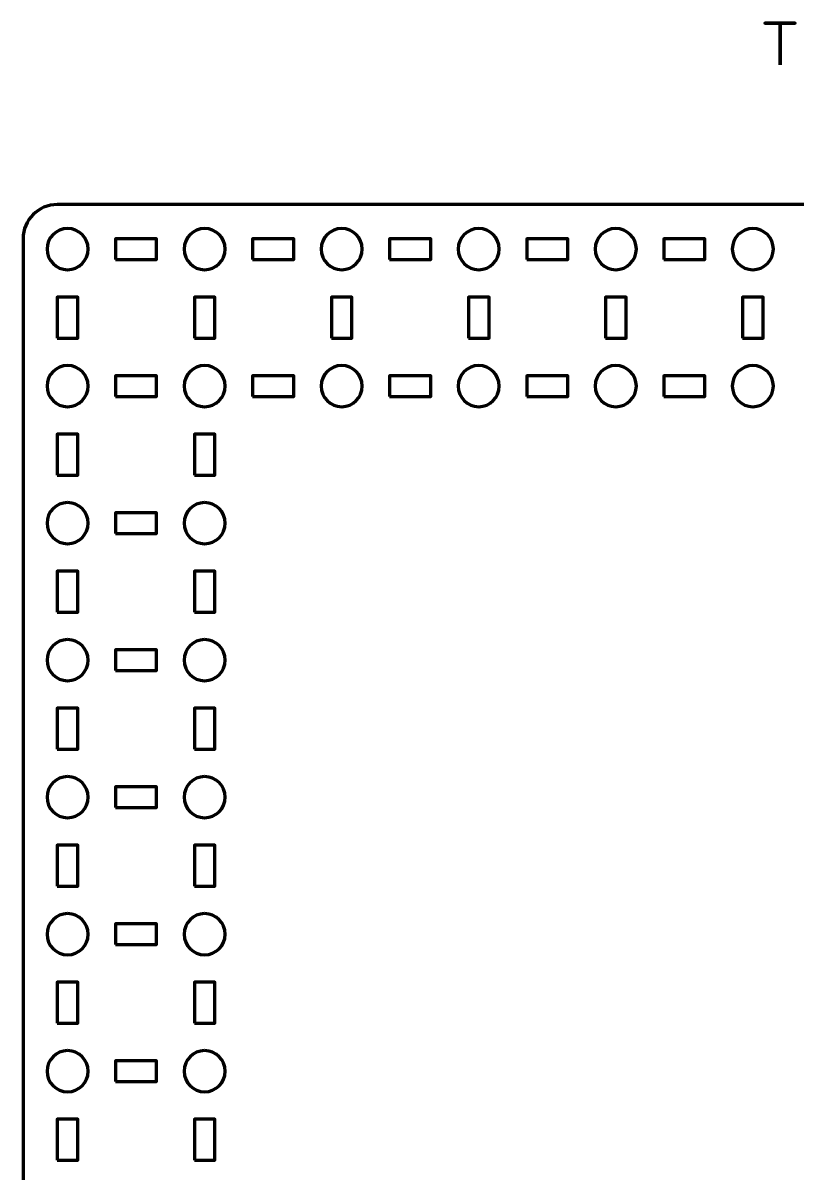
# Model space of a CAD drawing. Header units: centimetres. Extents: x -70 to 70, y -17 to 17.
# Drawn here: x -50.15 to -38.84, y 0.17 to 16.97 of the extents above; entities that cross this region are included whole.
import ezdxf

# ---------------------------------------------------------------- set-up
doc = ezdxf.new("R2010")
doc.units = ezdxf.units.CM
doc.header["$MEASUREMENT"] = 0
doc.layers.add('Layer 1', color=7, linetype='Continuous')

msp = doc.modelspace()

# ---------------------------------------------------------------- linework, layer by layer
at = {"layer": 'Layer 1', "color": 30, "lineweight": 70}
msp.add_open_spline([(-39.10325, 16.35657), (-39.10325, 16.35657), (-39.10325, 16.96702), (-39.10325, 16.96702), (-39.10325, 16.96702), (-39.10325, 16.96702), (-39.32254, 16.96702), (-39.32254, 16.96702), (-39.32254, 16.96702), (-39.32254, 16.96702), (-38.88227, 16.96702), (-38.88227, 16.96702), (-38.88227, 16.96702), (-38.88227, 16.96702), (-39.10325, 16.96702), (-39.10325, 16.96702), (-39.10325, 16.96702), (-39.10325, 16.96702), (-39.10325, 16.35657), (-39.10325, 16.35657)], degree=3, knots=[0, 0, 0, 0, 0.2, 0.2, 0.2, 0.2, 0.4, 0.4, 0.4, 0.4, 0.6, 0.6, 0.6, 0.6, 0.8, 0.8, 0.8, 0.8, 1, 1, 1, 1], dxfattribs=at)
at = {"layer": 'Layer 1', "lineweight": 70}
for points, knots in [([(-50.14997, -16.48316), (-50.14997, -16.48316), (-50.14997, 13.8167), (-50.14997, 13.8167), (-50.14997, 13.8167), (-50.14997, 14.09384), (-49.92687, 14.3168), (-49.64987, 14.3168), (-49.64987, 14.3168), (-49.64987, 14.3168), (-27.34992, 14.3168), (-27.34992, 14.3168), (-27.34992, 14.3168), (-27.07295, 14.3168), (-26.84996, 14.09384), (-26.84996, 13.8167), (-26.84996, 13.8167), (-26.84996, 13.8167), (-26.84996, -16.48316), (-26.84996, -16.48316), (-26.84996, -16.48316), (-26.84996, -16.76016), (-27.07295, -16.98326), (-27.34992, -16.98326), (-27.34992, -16.98326), (-27.34992, -16.98326), (-49.64987, -16.98326), (-49.64987, -16.98326), (-49.64987, -16.98326), (-49.92687, -16.98326), (-50.14997, -16.76016), (-50.14997, -16.48316)], [0, 0, 0, 0, 0.125, 0.125, 0.125, 0.125, 0.25, 0.25, 0.25, 0.25, 0.375, 0.375, 0.375, 0.375, 0.5, 0.5, 0.5, 0.5, 0.625, 0.625, 0.625, 0.625, 0.75, 0.75, 0.75, 0.75, 0.875, 0.875, 0.875, 0.875, 1, 1, 1, 1]), ([(-49.49994, 13.96677), (-49.33417, 13.96677), (-49.19994, 13.83244), (-49.19994, 13.66677), (-49.19994, 13.66677), (-49.19994, 13.50114), (-49.33417, 13.36677), (-49.49994, 13.36677), (-49.49994, 13.36677), (-49.6656, 13.36677), (-49.79994, 13.50114), (-49.79994, 13.66677), (-49.79994, 13.66677), (-49.79994, 13.83244), (-49.6656, 13.96677), (-49.49994, 13.96677)], [0, 0, 0, 0, 0.25, 0.25, 0.25, 0.25, 0.5, 0.5, 0.5, 0.5, 0.75, 0.75, 0.75, 0.75, 1, 1, 1, 1]), ([(-47.49987, 13.96677), (-47.33424, 13.96677), (-47.19986, 13.83244), (-47.19986, 13.66677), (-47.19986, 13.66677), (-47.19986, 13.50114), (-47.33424, 13.36677), (-47.49987, 13.36677), (-47.49987, 13.36677), (-47.66564, 13.36677), (-47.79987, 13.50114), (-47.79987, 13.66677), (-47.79987, 13.66677), (-47.79987, 13.83244), (-47.66564, 13.96677), (-47.49987, 13.96677)], [0, 0, 0, 0, 0.25, 0.25, 0.25, 0.25, 0.5, 0.5, 0.5, 0.5, 0.75, 0.75, 0.75, 0.75, 1, 1, 1, 1]), ([(-45.49993, 13.96677), (-45.33427, 13.96677), (-45.19993, 13.83244), (-45.19993, 13.66677), (-45.19993, 13.66677), (-45.19993, 13.50114), (-45.33427, 13.36677), (-45.49993, 13.36677), (-45.49993, 13.36677), (-45.66556, 13.36677), (-45.79994, 13.50114), (-45.79994, 13.66677), (-45.79994, 13.66677), (-45.79994, 13.83244), (-45.66556, 13.96677), (-45.49993, 13.96677)], [0, 0, 0, 0, 0.25, 0.25, 0.25, 0.25, 0.5, 0.5, 0.5, 0.5, 0.75, 0.75, 0.75, 0.75, 1, 1, 1, 1]), ([(-43.49997, 13.96677), (-43.3342, 13.96677), (-43.19996, 13.83244), (-43.19996, 13.66677), (-43.19996, 13.66677), (-43.19996, 13.50114), (-43.3342, 13.36677), (-43.49997, 13.36677), (-43.49997, 13.36677), (-43.66563, 13.36677), (-43.79997, 13.50114), (-43.79997, 13.66677), (-43.79997, 13.66677), (-43.79997, 13.83244), (-43.66563, 13.96677), (-43.49997, 13.96677)], [0, 0, 0, 0, 0.25, 0.25, 0.25, 0.25, 0.5, 0.5, 0.5, 0.5, 0.75, 0.75, 0.75, 0.75, 1, 1, 1, 1]), ([(-41.49989, 13.96677), (-41.33426, 13.96677), (-41.19989, 13.83244), (-41.19989, 13.66677), (-41.19989, 13.66677), (-41.19989, 13.50114), (-41.33426, 13.36677), (-41.49989, 13.36677), (-41.49989, 13.36677), (-41.66566, 13.36677), (-41.7999, 13.50114), (-41.7999, 13.66677), (-41.7999, 13.66677), (-41.7999, 13.83244), (-41.66566, 13.96677), (-41.49989, 13.96677)], [0, 0, 0, 0, 0.25, 0.25, 0.25, 0.25, 0.5, 0.5, 0.5, 0.5, 0.75, 0.75, 0.75, 0.75, 1, 1, 1, 1]), ([(-39.49993, 13.96677), (-39.3343, 13.96677), (-39.19996, 13.83244), (-39.19996, 13.66677), (-39.19996, 13.66677), (-39.19996, 13.50114), (-39.3343, 13.36677), (-39.49993, 13.36677), (-39.49993, 13.36677), (-39.66559, 13.36677), (-39.79993, 13.50114), (-39.79993, 13.66677), (-39.79993, 13.66677), (-39.79993, 13.83244), (-39.66559, 13.96677), (-39.49993, 13.96677)], [0, 0, 0, 0, 0.25, 0.25, 0.25, 0.25, 0.5, 0.5, 0.5, 0.5, 0.75, 0.75, 0.75, 0.75, 1, 1, 1, 1]), ([(-48.79992, 13.5167), (-48.79992, 13.5167), (-48.79992, 13.8167), (-48.79992, 13.8167), (-48.79992, 13.8167), (-48.79992, 13.8167), (-48.19992, 13.8167), (-48.19992, 13.8167), (-48.19992, 13.8167), (-48.19992, 13.8167), (-48.19992, 13.5167), (-48.19992, 13.5167), (-48.19992, 13.5167), (-48.19992, 13.5167), (-48.79992, 13.5167), (-48.79992, 13.5167)], [0, 0, 0, 0, 0.25, 0.25, 0.25, 0.25, 0.5, 0.5, 0.5, 0.5, 0.75, 0.75, 0.75, 0.75, 1, 1, 1, 1]), ([(-46.79996, 13.5167), (-46.79996, 13.5167), (-46.79996, 13.8167), (-46.79996, 13.8167), (-46.79996, 13.8167), (-46.79996, 13.8167), (-46.19995, 13.8167), (-46.19995, 13.8167), (-46.19995, 13.8167), (-46.19995, 13.8167), (-46.19995, 13.5167), (-46.19995, 13.5167), (-46.19995, 13.5167), (-46.19995, 13.5167), (-46.79996, 13.5167), (-46.79996, 13.5167)], [0, 0, 0, 0, 0.25, 0.25, 0.25, 0.25, 0.5, 0.5, 0.5, 0.5, 0.75, 0.75, 0.75, 0.75, 1, 1, 1, 1]), ([(-44.79988, 13.5167), (-44.79988, 13.5167), (-44.79988, 13.8167), (-44.79988, 13.8167), (-44.79988, 13.8167), (-44.79988, 13.8167), (-44.19988, 13.8167), (-44.19988, 13.8167), (-44.19988, 13.8167), (-44.19988, 13.8167), (-44.19988, 13.5167), (-44.19988, 13.5167), (-44.19988, 13.5167), (-44.19988, 13.5167), (-44.79988, 13.5167), (-44.79988, 13.5167)], [0, 0, 0, 0, 0.25, 0.25, 0.25, 0.25, 0.5, 0.5, 0.5, 0.5, 0.75, 0.75, 0.75, 0.75, 1, 1, 1, 1]), ([(-42.79991, 13.5167), (-42.79991, 13.5167), (-42.79991, 13.8167), (-42.79991, 13.8167), (-42.79991, 13.8167), (-42.79991, 13.8167), (-42.19991, 13.8167), (-42.19991, 13.8167), (-42.19991, 13.8167), (-42.19991, 13.8167), (-42.19991, 13.5167), (-42.19991, 13.5167), (-42.19991, 13.5167), (-42.19991, 13.5167), (-42.79991, 13.5167), (-42.79991, 13.5167)], [0, 0, 0, 0, 0.25, 0.25, 0.25, 0.25, 0.5, 0.5, 0.5, 0.5, 0.75, 0.75, 0.75, 0.75, 1, 1, 1, 1]), ([(-40.79998, 13.5167), (-40.79998, 13.5167), (-40.79998, 13.8167), (-40.79998, 13.8167), (-40.79998, 13.8167), (-40.79998, 13.8167), (-40.19998, 13.8167), (-40.19998, 13.8167), (-40.19998, 13.8167), (-40.19998, 13.8167), (-40.19998, 13.5167), (-40.19998, 13.5167), (-40.19998, 13.5167), (-40.19998, 13.5167), (-40.79998, 13.5167), (-40.79998, 13.5167)], [0, 0, 0, 0, 0.25, 0.25, 0.25, 0.25, 0.5, 0.5, 0.5, 0.5, 0.75, 0.75, 0.75, 0.75, 1, 1, 1, 1]), ([(-49.64987, 12.36675), (-49.64987, 12.36675), (-49.64987, 12.96675), (-49.64987, 12.96675), (-49.64987, 12.96675), (-49.64987, 12.96675), (-49.34987, 12.96675), (-49.34987, 12.96675), (-49.34987, 12.96675), (-49.34987, 12.96675), (-49.34987, 12.36675), (-49.34987, 12.36675), (-49.34987, 12.36675), (-49.34987, 12.36675), (-49.64987, 12.36675), (-49.64987, 12.36675)], [0, 0, 0, 0, 0.25, 0.25, 0.25, 0.25, 0.5, 0.5, 0.5, 0.5, 0.75, 0.75, 0.75, 0.75, 1, 1, 1, 1]), ([(-47.64994, 12.36675), (-47.64994, 12.36675), (-47.64994, 12.96675), (-47.64994, 12.96675), (-47.64994, 12.96675), (-47.64994, 12.96675), (-47.34994, 12.96675), (-47.34994, 12.96675), (-47.34994, 12.96675), (-47.34994, 12.96675), (-47.34994, 12.36675), (-47.34994, 12.36675), (-47.34994, 12.36675), (-47.34994, 12.36675), (-47.64994, 12.36675), (-47.64994, 12.36675)], [0, 0, 0, 0, 0.25, 0.25, 0.25, 0.25, 0.5, 0.5, 0.5, 0.5, 0.75, 0.75, 0.75, 0.75, 1, 1, 1, 1]), ([(-45.65001, 12.36675), (-45.65001, 12.36675), (-45.65001, 12.96675), (-45.65001, 12.96675), (-45.65001, 12.96675), (-45.65001, 12.96675), (-45.35, 12.96675), (-45.35, 12.96675), (-45.35, 12.96675), (-45.35, 12.96675), (-45.35, 12.36675), (-45.35, 12.36675), (-45.35, 12.36675), (-45.35, 12.36675), (-45.65001, 12.36675), (-45.65001, 12.36675)], [0, 0, 0, 0, 0.25, 0.25, 0.25, 0.25, 0.5, 0.5, 0.5, 0.5, 0.75, 0.75, 0.75, 0.75, 1, 1, 1, 1]), ([(-43.6499, 12.36675), (-43.6499, 12.36675), (-43.6499, 12.96675), (-43.6499, 12.96675), (-43.6499, 12.96675), (-43.6499, 12.96675), (-43.34989, 12.96675), (-43.34989, 12.96675), (-43.34989, 12.96675), (-43.34989, 12.96675), (-43.34989, 12.36675), (-43.34989, 12.36675), (-43.34989, 12.36675), (-43.34989, 12.36675), (-43.6499, 12.36675), (-43.6499, 12.36675)], [0, 0, 0, 0, 0.25, 0.25, 0.25, 0.25, 0.5, 0.5, 0.5, 0.5, 0.75, 0.75, 0.75, 0.75, 1, 1, 1, 1]), ([(-41.64996, 12.36675), (-41.64996, 12.36675), (-41.64996, 12.96675), (-41.64996, 12.96675), (-41.64996, 12.96675), (-41.64996, 12.96675), (-41.34996, 12.96675), (-41.34996, 12.96675), (-41.34996, 12.96675), (-41.34996, 12.96675), (-41.34996, 12.36675), (-41.34996, 12.36675), (-41.34996, 12.36675), (-41.34996, 12.36675), (-41.64996, 12.36675), (-41.64996, 12.36675)], [0, 0, 0, 0, 0.25, 0.25, 0.25, 0.25, 0.5, 0.5, 0.5, 0.5, 0.75, 0.75, 0.75, 0.75, 1, 1, 1, 1]), ([(-39.64986, 12.36675), (-39.64986, 12.36675), (-39.64986, 12.96675), (-39.64986, 12.96675), (-39.64986, 12.96675), (-39.64986, 12.96675), (-39.34985, 12.96675), (-39.34985, 12.96675), (-39.34985, 12.96675), (-39.34985, 12.96675), (-39.34985, 12.36675), (-39.34985, 12.36675), (-39.34985, 12.36675), (-39.34985, 12.36675), (-39.64986, 12.36675), (-39.64986, 12.36675)], [0, 0, 0, 0, 0.25, 0.25, 0.25, 0.25, 0.5, 0.5, 0.5, 0.5, 0.75, 0.75, 0.75, 0.75, 1, 1, 1, 1]), ([(-49.49994, 11.96684), (-49.33417, 11.96684), (-49.19994, 11.83247), (-49.19994, 11.66684), (-49.19994, 11.66684), (-49.19994, 11.50107), (-49.33417, 11.36684), (-49.49994, 11.36684), (-49.49994, 11.36684), (-49.6656, 11.36684), (-49.79994, 11.50107), (-49.79994, 11.66684), (-49.79994, 11.66684), (-49.79994, 11.83247), (-49.6656, 11.96684), (-49.49994, 11.96684)], [0, 0, 0, 0, 0.25, 0.25, 0.25, 0.25, 0.5, 0.5, 0.5, 0.5, 0.75, 0.75, 0.75, 0.75, 1, 1, 1, 1]), ([(-47.49987, 11.96684), (-47.33424, 11.96684), (-47.19986, 11.83247), (-47.19986, 11.66684), (-47.19986, 11.66684), (-47.19986, 11.50107), (-47.33424, 11.36684), (-47.49987, 11.36684), (-47.49987, 11.36684), (-47.66564, 11.36684), (-47.79987, 11.50107), (-47.79987, 11.66684), (-47.79987, 11.66684), (-47.79987, 11.83247), (-47.66564, 11.96684), (-47.49987, 11.96684)], [0, 0, 0, 0, 0.25, 0.25, 0.25, 0.25, 0.5, 0.5, 0.5, 0.5, 0.75, 0.75, 0.75, 0.75, 1, 1, 1, 1]), ([(-45.49993, 11.96684), (-45.33427, 11.96684), (-45.19993, 11.83247), (-45.19993, 11.66684), (-45.19993, 11.66684), (-45.19993, 11.50107), (-45.33427, 11.36684), (-45.49993, 11.36684), (-45.49993, 11.36684), (-45.66556, 11.36684), (-45.79994, 11.50107), (-45.79994, 11.66684), (-45.79994, 11.66684), (-45.79994, 11.83247), (-45.66556, 11.96684), (-45.49993, 11.96684)], [0, 0, 0, 0, 0.25, 0.25, 0.25, 0.25, 0.5, 0.5, 0.5, 0.5, 0.75, 0.75, 0.75, 0.75, 1, 1, 1, 1]), ([(-43.49997, 11.96684), (-43.3342, 11.96684), (-43.19996, 11.83247), (-43.19996, 11.66684), (-43.19996, 11.66684), (-43.19996, 11.50107), (-43.3342, 11.36684), (-43.49997, 11.36684), (-43.49997, 11.36684), (-43.66563, 11.36684), (-43.79997, 11.50107), (-43.79997, 11.66684), (-43.79997, 11.66684), (-43.79997, 11.83247), (-43.66563, 11.96684), (-43.49997, 11.96684)], [0, 0, 0, 0, 0.25, 0.25, 0.25, 0.25, 0.5, 0.5, 0.5, 0.5, 0.75, 0.75, 0.75, 0.75, 1, 1, 1, 1]), ([(-41.49989, 11.96684), (-41.33426, 11.96684), (-41.19989, 11.83247), (-41.19989, 11.66684), (-41.19989, 11.66684), (-41.19989, 11.50107), (-41.33426, 11.36684), (-41.49989, 11.36684), (-41.49989, 11.36684), (-41.66566, 11.36684), (-41.7999, 11.50107), (-41.7999, 11.66684), (-41.7999, 11.66684), (-41.7999, 11.83247), (-41.66566, 11.96684), (-41.49989, 11.96684)], [0, 0, 0, 0, 0.25, 0.25, 0.25, 0.25, 0.5, 0.5, 0.5, 0.5, 0.75, 0.75, 0.75, 0.75, 1, 1, 1, 1]), ([(-39.49993, 11.96684), (-39.3343, 11.96684), (-39.19996, 11.83247), (-39.19996, 11.66684), (-39.19996, 11.66684), (-39.19996, 11.50107), (-39.3343, 11.36684), (-39.49993, 11.36684), (-39.49993, 11.36684), (-39.66559, 11.36684), (-39.79993, 11.50107), (-39.79993, 11.66684), (-39.79993, 11.66684), (-39.79993, 11.83247), (-39.66559, 11.96684), (-39.49993, 11.96684)], [0, 0, 0, 0, 0.25, 0.25, 0.25, 0.25, 0.5, 0.5, 0.5, 0.5, 0.75, 0.75, 0.75, 0.75, 1, 1, 1, 1]), ([(-48.79992, 11.51677), (-48.79992, 11.51677), (-48.79992, 11.81677), (-48.79992, 11.81677), (-48.79992, 11.81677), (-48.79992, 11.81677), (-48.19992, 11.81677), (-48.19992, 11.81677), (-48.19992, 11.81677), (-48.19992, 11.81677), (-48.19992, 11.51677), (-48.19992, 11.51677), (-48.19992, 11.51677), (-48.19992, 11.51677), (-48.79992, 11.51677), (-48.79992, 11.51677)], [0, 0, 0, 0, 0.25, 0.25, 0.25, 0.25, 0.5, 0.5, 0.5, 0.5, 0.75, 0.75, 0.75, 0.75, 1, 1, 1, 1]), ([(-46.79996, 11.51677), (-46.79996, 11.51677), (-46.79996, 11.81677), (-46.79996, 11.81677), (-46.79996, 11.81677), (-46.79996, 11.81677), (-46.19995, 11.81677), (-46.19995, 11.81677), (-46.19995, 11.81677), (-46.19995, 11.81677), (-46.19995, 11.51677), (-46.19995, 11.51677), (-46.19995, 11.51677), (-46.19995, 11.51677), (-46.79996, 11.51677), (-46.79996, 11.51677)], [0, 0, 0, 0, 0.25, 0.25, 0.25, 0.25, 0.5, 0.5, 0.5, 0.5, 0.75, 0.75, 0.75, 0.75, 1, 1, 1, 1]), ([(-44.79988, 11.51677), (-44.79988, 11.51677), (-44.79988, 11.81677), (-44.79988, 11.81677), (-44.79988, 11.81677), (-44.79988, 11.81677), (-44.19988, 11.81677), (-44.19988, 11.81677), (-44.19988, 11.81677), (-44.19988, 11.81677), (-44.19988, 11.51677), (-44.19988, 11.51677), (-44.19988, 11.51677), (-44.19988, 11.51677), (-44.79988, 11.51677), (-44.79988, 11.51677)], [0, 0, 0, 0, 0.25, 0.25, 0.25, 0.25, 0.5, 0.5, 0.5, 0.5, 0.75, 0.75, 0.75, 0.75, 1, 1, 1, 1]), ([(-42.79991, 11.51677), (-42.79991, 11.51677), (-42.79991, 11.81677), (-42.79991, 11.81677), (-42.79991, 11.81677), (-42.79991, 11.81677), (-42.19991, 11.81677), (-42.19991, 11.81677), (-42.19991, 11.81677), (-42.19991, 11.81677), (-42.19991, 11.51677), (-42.19991, 11.51677), (-42.19991, 11.51677), (-42.19991, 11.51677), (-42.79991, 11.51677), (-42.79991, 11.51677)], [0, 0, 0, 0, 0.25, 0.25, 0.25, 0.25, 0.5, 0.5, 0.5, 0.5, 0.75, 0.75, 0.75, 0.75, 1, 1, 1, 1]), ([(-40.79998, 11.51677), (-40.79998, 11.51677), (-40.79998, 11.81677), (-40.79998, 11.81677), (-40.79998, 11.81677), (-40.79998, 11.81677), (-40.19998, 11.81677), (-40.19998, 11.81677), (-40.19998, 11.81677), (-40.19998, 11.81677), (-40.19998, 11.51677), (-40.19998, 11.51677), (-40.19998, 11.51677), (-40.19998, 11.51677), (-40.79998, 11.51677), (-40.79998, 11.51677)], [0, 0, 0, 0, 0.25, 0.25, 0.25, 0.25, 0.5, 0.5, 0.5, 0.5, 0.75, 0.75, 0.75, 0.75, 1, 1, 1, 1]), ([(-49.64987, 10.36678), (-49.64987, 10.36678), (-49.64987, 10.96679), (-49.64987, 10.96679), (-49.64987, 10.96679), (-49.64987, 10.96679), (-49.34987, 10.96679), (-49.34987, 10.96679), (-49.34987, 10.96679), (-49.34987, 10.96679), (-49.34987, 10.36678), (-49.34987, 10.36678), (-49.34987, 10.36678), (-49.34987, 10.36678), (-49.64987, 10.36678), (-49.64987, 10.36678)], [0, 0, 0, 0, 0.25, 0.25, 0.25, 0.25, 0.5, 0.5, 0.5, 0.5, 0.75, 0.75, 0.75, 0.75, 1, 1, 1, 1]), ([(-47.64994, 10.36678), (-47.64994, 10.36678), (-47.64994, 10.96679), (-47.64994, 10.96679), (-47.64994, 10.96679), (-47.64994, 10.96679), (-47.34994, 10.96679), (-47.34994, 10.96679), (-47.34994, 10.96679), (-47.34994, 10.96679), (-47.34994, 10.36678), (-47.34994, 10.36678), (-47.34994, 10.36678), (-47.34994, 10.36678), (-47.64994, 10.36678), (-47.64994, 10.36678)], [0, 0, 0, 0, 0.25, 0.25, 0.25, 0.25, 0.5, 0.5, 0.5, 0.5, 0.75, 0.75, 0.75, 0.75, 1, 1, 1, 1]), ([(-49.49994, 9.96673), (-49.33417, 9.96673), (-49.19994, 9.83253), (-49.19994, 9.66673), (-49.19994, 9.66673), (-49.19994, 9.5011), (-49.33417, 9.36676), (-49.49994, 9.36676), (-49.49994, 9.36676), (-49.6656, 9.36676), (-49.79994, 9.5011), (-49.79994, 9.66673), (-49.79994, 9.66673), (-49.79994, 9.83253), (-49.6656, 9.96673), (-49.49994, 9.96673)], [0, 0, 0, 0, 0.25, 0.25, 0.25, 0.25, 0.5, 0.5, 0.5, 0.5, 0.75, 0.75, 0.75, 0.75, 1, 1, 1, 1]), ([(-47.49987, 9.96673), (-47.33424, 9.96673), (-47.19986, 9.83253), (-47.19986, 9.66673), (-47.19986, 9.66673), (-47.19986, 9.5011), (-47.33424, 9.36676), (-47.49987, 9.36676), (-47.49987, 9.36676), (-47.66564, 9.36676), (-47.79987, 9.5011), (-47.79987, 9.66673), (-47.79987, 9.66673), (-47.79987, 9.83253), (-47.66564, 9.96673), (-47.49987, 9.96673)], [0, 0, 0, 0, 0.25, 0.25, 0.25, 0.25, 0.5, 0.5, 0.5, 0.5, 0.75, 0.75, 0.75, 0.75, 1, 1, 1, 1]), ([(-48.79992, 9.5168), (-48.79992, 9.5168), (-48.79992, 9.8168), (-48.79992, 9.8168), (-48.79992, 9.8168), (-48.79992, 9.8168), (-48.19992, 9.8168), (-48.19992, 9.8168), (-48.19992, 9.8168), (-48.19992, 9.8168), (-48.19992, 9.5168), (-48.19992, 9.5168), (-48.19992, 9.5168), (-48.19992, 9.5168), (-48.79992, 9.5168), (-48.79992, 9.5168)], [0, 0, 0, 0, 0.25, 0.25, 0.25, 0.25, 0.5, 0.5, 0.5, 0.5, 0.75, 0.75, 0.75, 0.75, 1, 1, 1, 1]), ([(-49.64987, 8.36685), (-49.64987, 8.36685), (-49.64987, 8.96685), (-49.64987, 8.96685), (-49.64987, 8.96685), (-49.64987, 8.96685), (-49.34987, 8.96685), (-49.34987, 8.96685), (-49.34987, 8.96685), (-49.34987, 8.96685), (-49.34987, 8.36685), (-49.34987, 8.36685), (-49.34987, 8.36685), (-49.34987, 8.36685), (-49.64987, 8.36685), (-49.64987, 8.36685)], [0, 0, 0, 0, 0.25, 0.25, 0.25, 0.25, 0.5, 0.5, 0.5, 0.5, 0.75, 0.75, 0.75, 0.75, 1, 1, 1, 1]), ([(-47.64994, 8.36685), (-47.64994, 8.36685), (-47.64994, 8.96685), (-47.64994, 8.96685), (-47.64994, 8.96685), (-47.64994, 8.96685), (-47.34994, 8.96685), (-47.34994, 8.96685), (-47.34994, 8.96685), (-47.34994, 8.96685), (-47.34994, 8.36685), (-47.34994, 8.36685), (-47.34994, 8.36685), (-47.34994, 8.36685), (-47.64994, 8.36685), (-47.64994, 8.36685)], [0, 0, 0, 0, 0.25, 0.25, 0.25, 0.25, 0.5, 0.5, 0.5, 0.5, 0.75, 0.75, 0.75, 0.75, 1, 1, 1, 1]), ([(-49.49994, 7.9668), (-49.33417, 7.9668), (-49.19994, 7.83243), (-49.19994, 7.6668), (-49.19994, 7.6668), (-49.19994, 7.50103), (-49.33417, 7.36679), (-49.49994, 7.36679), (-49.49994, 7.36679), (-49.6656, 7.36679), (-49.79994, 7.50103), (-49.79994, 7.6668), (-49.79994, 7.6668), (-49.79994, 7.83243), (-49.6656, 7.9668), (-49.49994, 7.9668)], [0, 0, 0, 0, 0.25, 0.25, 0.25, 0.25, 0.5, 0.5, 0.5, 0.5, 0.75, 0.75, 0.75, 0.75, 1, 1, 1, 1]), ([(-47.49987, 7.9668), (-47.33424, 7.9668), (-47.19986, 7.83243), (-47.19986, 7.6668), (-47.19986, 7.6668), (-47.19986, 7.50103), (-47.33424, 7.36679), (-47.49987, 7.36679), (-47.49987, 7.36679), (-47.66564, 7.36679), (-47.79987, 7.50103), (-47.79987, 7.6668), (-47.79987, 7.6668), (-47.79987, 7.83243), (-47.66564, 7.9668), (-47.49987, 7.9668)], [0, 0, 0, 0, 0.25, 0.25, 0.25, 0.25, 0.5, 0.5, 0.5, 0.5, 0.75, 0.75, 0.75, 0.75, 1, 1, 1, 1]), ([(-48.79992, 7.51672), (-48.79992, 7.51672), (-48.79992, 7.81673), (-48.79992, 7.81673), (-48.79992, 7.81673), (-48.79992, 7.81673), (-48.19992, 7.81673), (-48.19992, 7.81673), (-48.19992, 7.81673), (-48.19992, 7.81673), (-48.19992, 7.51672), (-48.19992, 7.51672), (-48.19992, 7.51672), (-48.19992, 7.51672), (-48.79992, 7.51672), (-48.79992, 7.51672)], [0, 0, 0, 0, 0.25, 0.25, 0.25, 0.25, 0.5, 0.5, 0.5, 0.5, 0.75, 0.75, 0.75, 0.75, 1, 1, 1, 1]), ([(-49.64987, 6.36678), (-49.64987, 6.36678), (-49.64987, 6.96678), (-49.64987, 6.96678), (-49.64987, 6.96678), (-49.64987, 6.96678), (-49.34987, 6.96678), (-49.34987, 6.96678), (-49.34987, 6.96678), (-49.34987, 6.96678), (-49.34987, 6.36678), (-49.34987, 6.36678), (-49.34987, 6.36678), (-49.34987, 6.36678), (-49.64987, 6.36678), (-49.64987, 6.36678)], [0, 0, 0, 0, 0.25, 0.25, 0.25, 0.25, 0.5, 0.5, 0.5, 0.5, 0.75, 0.75, 0.75, 0.75, 1, 1, 1, 1]), ([(-47.64994, 6.36678), (-47.64994, 6.36678), (-47.64994, 6.96678), (-47.64994, 6.96678), (-47.64994, 6.96678), (-47.64994, 6.96678), (-47.34994, 6.96678), (-47.34994, 6.96678), (-47.34994, 6.96678), (-47.34994, 6.96678), (-47.34994, 6.36678), (-47.34994, 6.36678), (-47.34994, 6.36678), (-47.34994, 6.36678), (-47.64994, 6.36678), (-47.64994, 6.36678)], [0, 0, 0, 0, 0.25, 0.25, 0.25, 0.25, 0.5, 0.5, 0.5, 0.5, 0.75, 0.75, 0.75, 0.75, 1, 1, 1, 1]), ([(-49.49994, 5.96673), (-49.33417, 5.96673), (-49.19994, 5.83249), (-49.19994, 5.66672), (-49.19994, 5.66672), (-49.19994, 5.50106), (-49.33417, 5.36672), (-49.49994, 5.36672), (-49.49994, 5.36672), (-49.6656, 5.36672), (-49.79994, 5.50106), (-49.79994, 5.66672), (-49.79994, 5.66672), (-49.79994, 5.83249), (-49.6656, 5.96673), (-49.49994, 5.96673)], [0, 0, 0, 0, 0.25, 0.25, 0.25, 0.25, 0.5, 0.5, 0.5, 0.5, 0.75, 0.75, 0.75, 0.75, 1, 1, 1, 1]), ([(-47.49987, 5.96673), (-47.33424, 5.96673), (-47.19986, 5.83249), (-47.19986, 5.66672), (-47.19986, 5.66672), (-47.19986, 5.50106), (-47.33424, 5.36672), (-47.49987, 5.36672), (-47.49987, 5.36672), (-47.66564, 5.36672), (-47.79987, 5.50106), (-47.79987, 5.66672), (-47.79987, 5.66672), (-47.79987, 5.83249), (-47.66564, 5.96673), (-47.49987, 5.96673)], [0, 0, 0, 0, 0.25, 0.25, 0.25, 0.25, 0.5, 0.5, 0.5, 0.5, 0.75, 0.75, 0.75, 0.75, 1, 1, 1, 1]), ([(-48.79992, 5.51679), (-48.79992, 5.51679), (-48.79992, 5.81679), (-48.79992, 5.81679), (-48.79992, 5.81679), (-48.79992, 5.81679), (-48.19992, 5.81679), (-48.19992, 5.81679), (-48.19992, 5.81679), (-48.19992, 5.81679), (-48.19992, 5.51679), (-48.19992, 5.51679), (-48.19992, 5.51679), (-48.19992, 5.51679), (-48.79992, 5.51679), (-48.79992, 5.51679)], [0, 0, 0, 0, 0.25, 0.25, 0.25, 0.25, 0.5, 0.5, 0.5, 0.5, 0.75, 0.75, 0.75, 0.75, 1, 1, 1, 1]), ([(-49.64987, 4.36681), (-49.64987, 4.36681), (-49.64987, 4.96681), (-49.64987, 4.96681), (-49.64987, 4.96681), (-49.64987, 4.96681), (-49.34987, 4.96681), (-49.34987, 4.96681), (-49.34987, 4.96681), (-49.34987, 4.96681), (-49.34987, 4.36681), (-49.34987, 4.36681), (-49.34987, 4.36681), (-49.34987, 4.36681), (-49.64987, 4.36681), (-49.64987, 4.36681)], [0, 0, 0, 0, 0.25, 0.25, 0.25, 0.25, 0.5, 0.5, 0.5, 0.5, 0.75, 0.75, 0.75, 0.75, 1, 1, 1, 1]), ([(-47.64994, 4.36681), (-47.64994, 4.36681), (-47.64994, 4.96681), (-47.64994, 4.96681), (-47.64994, 4.96681), (-47.64994, 4.96681), (-47.34994, 4.96681), (-47.34994, 4.96681), (-47.34994, 4.96681), (-47.34994, 4.96681), (-47.34994, 4.36681), (-47.34994, 4.36681), (-47.34994, 4.36681), (-47.34994, 4.36681), (-47.64994, 4.36681), (-47.64994, 4.36681)], [0, 0, 0, 0, 0.25, 0.25, 0.25, 0.25, 0.5, 0.5, 0.5, 0.5, 0.75, 0.75, 0.75, 0.75, 1, 1, 1, 1]), ([(-49.49994, 3.96676), (-49.33417, 3.96676), (-49.19994, 3.83242), (-49.19994, 3.66676), (-49.19994, 3.66676), (-49.19994, 3.50113), (-49.33417, 3.36675), (-49.49994, 3.36675), (-49.49994, 3.36675), (-49.6656, 3.36675), (-49.79994, 3.50113), (-49.79994, 3.66676), (-49.79994, 3.66676), (-49.79994, 3.83242), (-49.6656, 3.96676), (-49.49994, 3.96676)], [0, 0, 0, 0, 0.25, 0.25, 0.25, 0.25, 0.5, 0.5, 0.5, 0.5, 0.75, 0.75, 0.75, 0.75, 1, 1, 1, 1]), ([(-47.49987, 3.96676), (-47.33424, 3.96676), (-47.19986, 3.83242), (-47.19986, 3.66676), (-47.19986, 3.66676), (-47.19986, 3.50113), (-47.33424, 3.36675), (-47.49987, 3.36675), (-47.49987, 3.36675), (-47.66564, 3.36675), (-47.79987, 3.50113), (-47.79987, 3.66676), (-47.79987, 3.66676), (-47.79987, 3.83242), (-47.66564, 3.96676), (-47.49987, 3.96676)], [0, 0, 0, 0, 0.25, 0.25, 0.25, 0.25, 0.5, 0.5, 0.5, 0.5, 0.75, 0.75, 0.75, 0.75, 1, 1, 1, 1]), ([(-48.79992, 3.51682), (-48.79992, 3.51682), (-48.79992, 3.81683), (-48.79992, 3.81683), (-48.79992, 3.81683), (-48.79992, 3.81683), (-48.19992, 3.81683), (-48.19992, 3.81683), (-48.19992, 3.81683), (-48.19992, 3.81683), (-48.19992, 3.51682), (-48.19992, 3.51682), (-48.19992, 3.51682), (-48.19992, 3.51682), (-48.79992, 3.51682), (-48.79992, 3.51682)], [0, 0, 0, 0, 0.25, 0.25, 0.25, 0.25, 0.5, 0.5, 0.5, 0.5, 0.75, 0.75, 0.75, 0.75, 1, 1, 1, 1]), ([(-49.64987, 2.36673), (-49.64987, 2.36673), (-49.64987, 2.96674), (-49.64987, 2.96674), (-49.64987, 2.96674), (-49.64987, 2.96674), (-49.34987, 2.96674), (-49.34987, 2.96674), (-49.34987, 2.96674), (-49.34987, 2.96674), (-49.34987, 2.36673), (-49.34987, 2.36673), (-49.34987, 2.36673), (-49.34987, 2.36673), (-49.64987, 2.36673), (-49.64987, 2.36673)], [0, 0, 0, 0, 0.25, 0.25, 0.25, 0.25, 0.5, 0.5, 0.5, 0.5, 0.75, 0.75, 0.75, 0.75, 1, 1, 1, 1]), ([(-47.64994, 2.36673), (-47.64994, 2.36673), (-47.64994, 2.96674), (-47.64994, 2.96674), (-47.64994, 2.96674), (-47.64994, 2.96674), (-47.34994, 2.96674), (-47.34994, 2.96674), (-47.34994, 2.96674), (-47.34994, 2.96674), (-47.34994, 2.36673), (-47.34994, 2.36673), (-47.34994, 2.36673), (-47.34994, 2.36673), (-47.64994, 2.36673), (-47.64994, 2.36673)], [0, 0, 0, 0, 0.25, 0.25, 0.25, 0.25, 0.5, 0.5, 0.5, 0.5, 0.75, 0.75, 0.75, 0.75, 1, 1, 1, 1]), ([(-49.49994, 1.96683), (-49.33417, 1.96683), (-49.19994, 1.83245), (-49.19994, 1.66682), (-49.19994, 1.66682), (-49.19994, 1.50105), (-49.33417, 1.36682), (-49.49994, 1.36682), (-49.49994, 1.36682), (-49.6656, 1.36682), (-49.79994, 1.50105), (-49.79994, 1.66682), (-49.79994, 1.66682), (-49.79994, 1.83245), (-49.6656, 1.96683), (-49.49994, 1.96683)], [0, 0, 0, 0, 0.25, 0.25, 0.25, 0.25, 0.5, 0.5, 0.5, 0.5, 0.75, 0.75, 0.75, 0.75, 1, 1, 1, 1]), ([(-47.49987, 1.96683), (-47.33424, 1.96683), (-47.19986, 1.83245), (-47.19986, 1.66682), (-47.19986, 1.66682), (-47.19986, 1.50105), (-47.33424, 1.36682), (-47.49987, 1.36682), (-47.49987, 1.36682), (-47.66564, 1.36682), (-47.79987, 1.50105), (-47.79987, 1.66682), (-47.79987, 1.66682), (-47.79987, 1.83245), (-47.66564, 1.96683), (-47.49987, 1.96683)], [0, 0, 0, 0, 0.25, 0.25, 0.25, 0.25, 0.5, 0.5, 0.5, 0.5, 0.75, 0.75, 0.75, 0.75, 1, 1, 1, 1]), ([(-48.79992, 1.51675), (-48.79992, 1.51675), (-48.79992, 1.81675), (-48.79992, 1.81675), (-48.79992, 1.81675), (-48.79992, 1.81675), (-48.19992, 1.81675), (-48.19992, 1.81675), (-48.19992, 1.81675), (-48.19992, 1.81675), (-48.19992, 1.51675), (-48.19992, 1.51675), (-48.19992, 1.51675), (-48.19992, 1.51675), (-48.79992, 1.51675), (-48.79992, 1.51675)], [0, 0, 0, 0, 0.25, 0.25, 0.25, 0.25, 0.5, 0.5, 0.5, 0.5, 0.75, 0.75, 0.75, 0.75, 1, 1, 1, 1]), ([(-49.64987, 0.36677), (-49.64987, 0.36677), (-49.64987, 0.96677), (-49.64987, 0.96677), (-49.64987, 0.96677), (-49.64987, 0.96677), (-49.34987, 0.96677), (-49.34987, 0.96677), (-49.34987, 0.96677), (-49.34987, 0.96677), (-49.34987, 0.36677), (-49.34987, 0.36677), (-49.34987, 0.36677), (-49.34987, 0.36677), (-49.64987, 0.36677), (-49.64987, 0.36677)], [0, 0, 0, 0, 0.25, 0.25, 0.25, 0.25, 0.5, 0.5, 0.5, 0.5, 0.75, 0.75, 0.75, 0.75, 1, 1, 1, 1]), ([(-47.64994, 0.36677), (-47.64994, 0.36677), (-47.64994, 0.96677), (-47.64994, 0.96677), (-47.64994, 0.96677), (-47.64994, 0.96677), (-47.34994, 0.96677), (-47.34994, 0.96677), (-47.34994, 0.96677), (-47.34994, 0.96677), (-47.34994, 0.36677), (-47.34994, 0.36677), (-47.34994, 0.36677), (-47.34994, 0.36677), (-47.64994, 0.36677), (-47.64994, 0.36677)], [0, 0, 0, 0, 0.25, 0.25, 0.25, 0.25, 0.5, 0.5, 0.5, 0.5, 0.75, 0.75, 0.75, 0.75, 1, 1, 1, 1])]:
    msp.add_open_spline(points, degree=3, knots=knots, dxfattribs=at)

doc.saveas('drawing.dxf')
